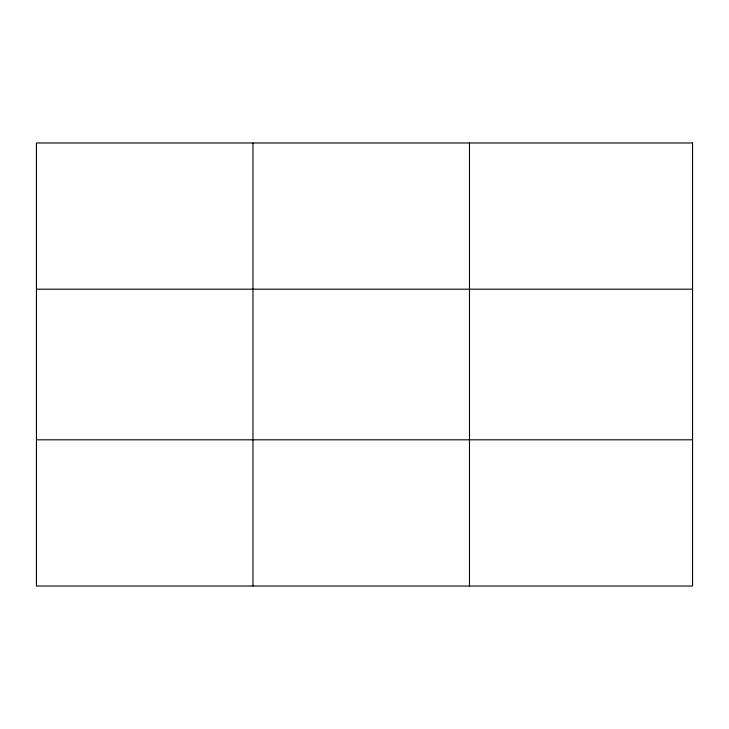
<?xml version="1.0" encoding="UTF-8"?>
<svg xmlns="http://www.w3.org/2000/svg" width="729" height="729" viewBox="0 0 729 729"><rect width="100%" height="100%" fill="white"/><g stroke="black" fill="none" stroke-linecap="round" stroke-linejoin="round"><path stroke-width="1.09" d="M252.963 586.016L252.963 142.984M469.476 586.016L469.476 142.984M36.45 289.185L692.55 289.185M36.45 439.815L692.55 439.815M692.55 142.984L692.55 586.016L36.45 586.016L36.45 142.984L692.55 142.984"/></g></svg>
